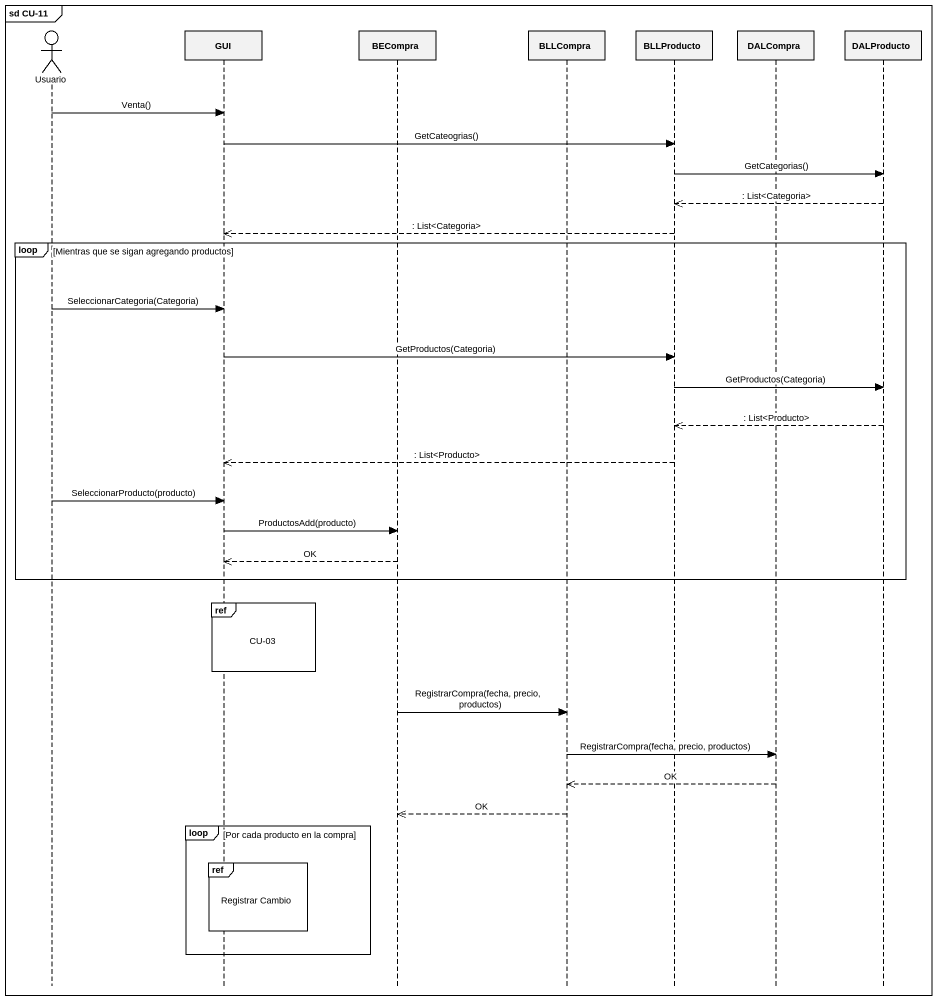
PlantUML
@startuml
mainframe sd CU-11
hide footbox
actor Usuario
participant GUI
participant BECompra
participant BLLCompra
participant BLLProducto
participant DALCompra
participant DALProducto

Usuario -> GUI : Venta()
GUI -> BLLProducto : GetCateogrias()
BLLProducto -> DALProducto : GetCategorias()
DALProducto -->> BLLProducto : : List<Categoria>
BLLProducto -->> GUI : : List<Categoria>
loop Mientras que se sigan agregando productos
  Usuario -> GUI : SeleccionarCategoria(Categoria)
  GUI -> BLLProducto : GetProductos(Categoria)
  BLLProducto -> DALProducto : GetProductos(Categoria)
  DALProducto -->> BLLProducto : : List<Producto>
  BLLProducto -->> GUI : : List<Producto>
  Usuario -> GUI : SeleccionarProducto(producto)
  GUI -> BECompra : ProductosAdd(producto)
  BECompra -->> GUI : OK
end
ref over GUI : CU-03
BECompra -> BLLCompra : RegistrarCompra(fecha, precio, productos)
BLLCompra -> DALCompra : RegistrarCompra(fecha, precio, productos)
DALCompra -->> BLLCompra : OK
BLLCompra -->> BECompra : OK
loop Por cada producto en la compra
  ref over GUI : Registrar Cambio
end
@enduml
